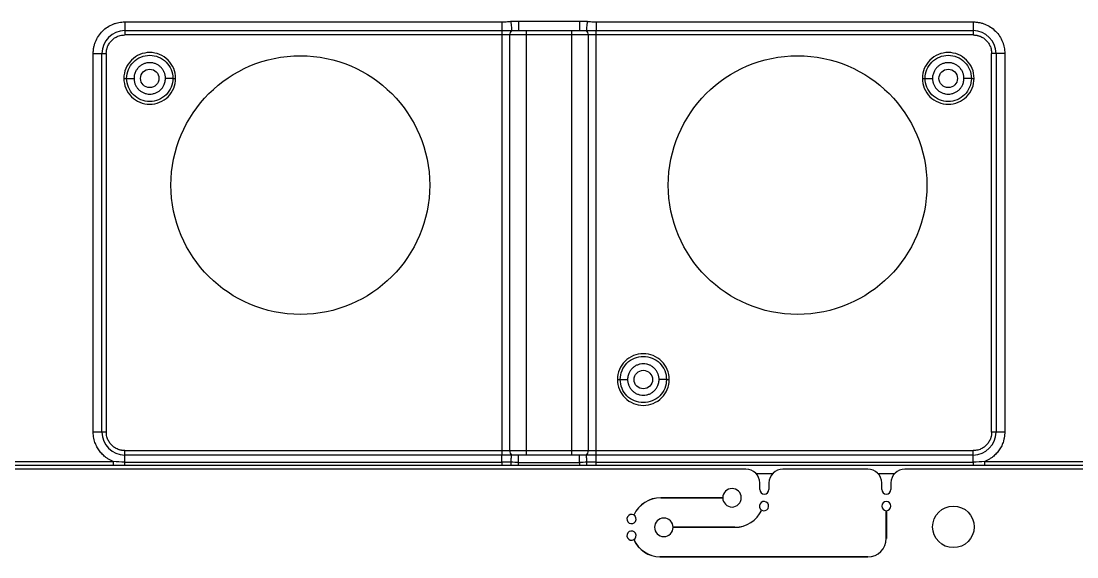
# Model space of a CAD drawing. Header units: millimetres. Extents: x -1 to 1576, y 30 to 633.
# Drawn here: x 1031.4 to 1145.7, y 270.8 to 328.8 of the extents above; entities that cross this region are included whole.
import ezdxf

# ---------------------------------------------------------------- set-up
doc = ezdxf.new("R2010")
doc.units = ezdxf.units.MM

msp = doc.modelspace()

# ---------------------------------------------------------------- linework, layer by layer
at = {"color": 7, "linetype": 'Continuous', "lineweight": 25}
for p, q in [((1042.63, 328.75), (1083.44, 328.75)), ((1042.63, 328.75), (1042.63, 327.33)), ((1085.23, 328.83), (1091.85, 328.83)), ((1093.64, 328.75), (1134.45, 328.75)), ((1134.45, 328.75), (1134.45, 327.33)), ((1042.63, 327.8), (1083.44, 327.8)), ((1134.45, 327.33), (1042.63, 327.33)), ((1083.44, 327.8), (1083.44, 281.86)), ((1084.32, 282.33), (1084.32, 327.33)), ((1085.18, 327.83), (1085.23, 327.84)), ((1085.23, 327.83), (1091.85, 327.83)), ((1086.06, 327.83), (1086.06, 281.83)), ((1091.02, 281.83), (1091.02, 327.83)), ((1092.77, 327.33), (1092.77, 282.33)), ((1093.64, 327.8), (1134.45, 327.8)), ((1093.64, 281.86), (1093.64, 327.8)), ((1039.22, 284.33), (1039.22, 325.33)), ((1039.22, 325.33), (1040.63, 325.33)), ((1040.16, 284.33), (1040.16, 325.33)), ((1040.63, 325.33), (1040.63, 284.33)), ((1137.87, 325.33), (1136.45, 325.33)), ((1136.45, 284.33), (1136.45, 325.33)), ((1136.92, 325.33), (1136.92, 284.33)), ((1137.87, 325.33), (1137.87, 284.33)), ((1040.63, 284.33), (1039.22, 284.33)), ((1137.87, 284.33), (1136.45, 284.33)), ((1042.63, 281.09), (1042.63, 282.33)), ((1042.63, 282.33), (1134.45, 282.33)), ((1134.45, 281.09), (1134.45, 282.33)), ((1028.07, 281.16), (1041.37, 281.16)), ((1083.44, 281.86), (1042.63, 281.86)), ((1085.23, 281.83), (1085.18, 281.83)), ((1091.85, 281.83), (1085.23, 281.83)), ((1091.9, 281.83), (1091.85, 281.83)), ((1134.45, 281.86), (1093.64, 281.86)), ((1135.71, 281.16), (1149.01, 281.16)), ((1109.85, 280.33), (1019.41, 280.33)), ((1041.37, 280.72), (1028.07, 280.72)), ((1042.63, 281.09), (1083.44, 281.09)), ((1083.44, 280.72), (1042.63, 280.72)), ((1085.23, 281.06), (1091.85, 281.06)), ((1091.85, 280.73), (1085.23, 280.73)), ((1093.64, 281.09), (1134.45, 281.09)), ((1134.45, 280.72), (1093.64, 280.72)), ((1123.05, 280.33), (1113.85, 280.33)), ((1217.49, 280.33), (1127.05, 280.33)), ((1149.01, 280.72), (1135.71, 280.72)), ((1112.73, 279.83), (1110.97, 279.83)), ((1111.35, 278.13), (1111.35, 278.83)), ((1112.35, 278.83), (1112.35, 278.13)), ((1125.93, 279.83), (1124.17, 279.83)), ((1124.55, 278.13), (1124.55, 278.83)), ((1125.55, 278.83), (1125.55, 278.13)), ((1100.63, 277.24), (1107.35, 277.24)), ((1107.35, 277.23), (1100.63, 277.23)), ((1125.05, 272.83), (1125.05, 275.83)), ((1125.06, 275.83), (1125.06, 272.83)), ((1101.97, 274.04), (1108.65, 274.04)), ((1108.65, 274.03), (1101.97, 274.03)), ((1100.54, 270.84), (1123.05, 270.84)), ((1123.05, 270.83), (1100.54, 270.83))]:
    msp.add_line(p, q, dxfattribs=at)
for centre, radius in [((1061.63, 311.08), 14), ((1115.45, 311.08), 14), ((1132.31, 274.08), 2.25)]:
    msp.add_circle(centre, radius, dxfattribs=at)
at = {"color": 130}
for centre in [(1045.33, 322.63), (1131.75, 322.63), (1098.75, 290.03)]:
    msp.add_circle(centre, 1, dxfattribs=at)
at = {"color": 7, "linetype": 'Continuous', "lineweight": 25}
for centre, radius, start, end in [((1042.63, 325.33), 2.47, 90, 180), ((1084.87, 327.41), 0.562, 132.435, 187.8232), ((1092.21, 327.41), 0.562, 352.1767, 47.5651), ((1134.45, 325.33), 2.47, 0, 90), ((1042.63, 284.33), 2.47, 180, 270), ((1134.45, 284.33), 2.47, 270, 360), ((1084.87, 282.26), 0.562, 172.1767, 227.5651), ((1092.21, 282.26), 0.562, 312.435, 7.8232), ((1109.85, 278.83), 1.5, 0, 90), ((1113.85, 278.83), 1.5, 90, 180), ((1123.05, 278.83), 1.5, 0, 90), ((1127.05, 278.83), 1.5, 90, 180), ((1108.35, 277.23), 1, 180.2864, 179.714), ((1111.85, 278.13), 0.5, 180, 360), ((1125.05, 278.13), 0.5, 180, 0), ((1100.63, 274.03), 3.2, 90.0002, 155.3911), ((1100.63, 274.03), 3.19, 90.0002, 155.4086), ((1111.81, 276.33), 0.5, 240.4, 239.2487), ((1125.05, 276.33), 0.5, 270.573, 269.427), ((1097.47, 274.93), 0.5, 60.4208, 59.27), ((1108.65, 277.23), 3.2, 270.0002, 335.3842), ((1108.65, 277.23), 3.19, 270.0002, 335.4017), ((1100.97, 274.03), 1, 0.2867, 359.7138), ((1097.47, 273.13), 0.5, 300.7523, 299.6009), ((1100.63, 274.03), 3.21, 204.6144, 268.4153), ((1100.63, 274.03), 3.2, 204.597, 268.4128), ((1123.05, 272.83), 2, 270, 0), ((1123.05, 272.83), 2, 270, 360)]:
    msp.add_arc(centre, radius, start, end, dxfattribs=at)
for points, knots in [([(1039.22, 325.33), (1039.22, 325.39), (1039.22, 325.52), (1039.23, 325.7), (1039.26, 325.88), (1039.29, 326.06), (1039.34, 326.24), (1039.39, 326.42), (1039.51, 326.75), (1039.76, 327.22), (1040.2, 327.76), (1040.74, 328.21), (1041.25, 328.47), (1041.68, 328.62), (1041.99, 328.69), (1042.31, 328.74), (1042.52, 328.74), (1042.63, 328.75)], [0, 0, 0, 0, 0.034552, 0.068858, 0.103016, 0.137128, 0.171294, 0.205615, 0.240191, 0.37006, 0.500029, 0.629897, 0.759866, 0.820152, 0.879909, 0.939678, 1, 1, 1, 1]), ([(1083.44, 328.75), (1083.52, 328.75), (1083.68, 328.75), (1083.91, 328.76), (1084.16, 328.79), (1084.33, 328.8), (1084.41, 328.81)], [0, 0, 0, 0, 0.232371, 0.485289, 0.737412, 1, 1, 1, 1]), ([(1083.44, 328.75), (1083.44, 328.54), (1083.44, 328.34), (1083.44, 328), (1083.44, 327.87), (1083.44, 327.8)], [0, 0, 0, 0, 0.5, 0.5, 1, 1, 1, 1]), ([(1084.41, 328.81), (1084.47, 328.81), (1084.59, 328.82), (1084.78, 328.83), (1085, 328.83), (1085.15, 328.83), (1085.23, 328.83)], [0, 0, 0, 0, 0.207871, 0.443757, 0.707773, 1, 1, 1, 1]), ([(1084.41, 328.81), (1084.43, 328.57), (1084.45, 328.34), (1084.48, 327.99), (1084.49, 327.86), (1084.49, 327.82)], [0, 0, 0, 0, 0.5, 0.5, 1, 1, 1, 1]), ([(1085.23, 328.83), (1085.23, 328.57), (1085.23, 328.31), (1085.23, 327.94), (1085.23, 327.83), (1085.23, 327.83)], [0, 0, 0, 0, 0.5, 0.5, 1, 1, 1, 1]), ([(1091.85, 328.83), (1092, 328.83), (1092.28, 328.83), (1092.55, 328.81), (1092.67, 328.81)], [0, 0, 0, 0, 0.556213, 1, 1, 1, 1]), ([(1091.85, 328.83), (1091.85, 328.7), (1091.85, 328.57), (1091.85, 328.33), (1091.85, 328.22), (1091.85, 328.03), (1091.85, 327.96), (1091.85, 327.86), (1091.85, 327.83), (1091.85, 327.83)], [0, 0, 0, 0, 0.25, 0.25, 0.5, 0.5, 0.75, 0.75, 1, 1, 1, 1]), ([(1092.67, 328.81), (1092.65, 328.57), (1092.63, 328.34), (1092.6, 327.99), (1092.59, 327.86), (1092.59, 327.82)], [0, 0, 0, 0, 0.5, 0.5, 1, 1, 1, 1]), ([(1092.67, 328.81), (1092.75, 328.8), (1092.92, 328.79), (1093.17, 328.76), (1093.41, 328.75), (1093.56, 328.75), (1093.64, 328.75)], [0, 0, 0, 0, 0.2627497, 0.5148513, 0.7674746, 1, 1, 1, 1]), ([(1093.64, 328.75), (1093.64, 328.54), (1093.64, 328.34), (1093.64, 328), (1093.64, 327.87), (1093.64, 327.8)], [0, 0, 0, 0, 0.5, 0.5, 1, 1, 1, 1]), ([(1134.45, 328.75), (1134.51, 328.75), (1134.64, 328.74), (1134.82, 328.73), (1135, 328.7), (1135.18, 328.67), (1135.36, 328.63), (1135.53, 328.57), (1135.87, 328.45), (1136.34, 328.21), (1136.88, 327.76), (1137.33, 327.22), (1137.59, 326.71), (1137.74, 326.29), (1137.81, 325.97), (1137.86, 325.66), (1137.86, 325.44), (1137.87, 325.33)], [0, 0, 0, 0, 0.034552, 0.068858, 0.103016, 0.137128, 0.171294, 0.205615, 0.240191, 0.37006, 0.500029, 0.629897, 0.759866, 0.820152, 0.879909, 0.939678, 1, 1, 1, 1]), ([(1040.63, 325.33), (1040.63, 325.38), (1040.63, 325.46), (1040.65, 325.58), (1040.66, 325.71), (1040.69, 325.83), (1040.73, 325.95), (1040.8, 326.16), (1040.95, 326.44), (1041.21, 326.76), (1041.52, 327.02), (1041.84, 327.18), (1042.13, 327.28), (1042.38, 327.32), (1042.55, 327.33), (1042.63, 327.33)], [0, 0, 0, 0, 0.040276, 0.080243, 0.120058, 0.159883, 0.199877, 0.240199, 0.370043, 0.500057, 0.629901, 0.759916, 0.840121, 0.919721, 1, 1, 1, 1]), ([(1134.45, 327.33), (1134.49, 327.33), (1134.58, 327.33), (1134.7, 327.32), (1134.83, 327.3), (1134.95, 327.27), (1135.07, 327.24), (1135.28, 327.16), (1135.56, 327.02), (1135.87, 326.76), (1136.13, 326.44), (1136.3, 326.12), (1136.39, 325.83), (1136.44, 325.58), (1136.45, 325.42), (1136.45, 325.33)], [0, 0, 0, 0, 0.040276, 0.080243, 0.120058, 0.159883, 0.199877, 0.240199, 0.370043, 0.500057, 0.629901, 0.759916, 0.840121, 0.919721, 1, 1, 1, 1]), ([(1048.13, 322.63), (1048.13, 323), (1048.06, 323.37), (1047.78, 324.04), (1047.57, 324.35), (1047.05, 324.87), (1046.74, 325.08), (1046.06, 325.36), (1045.7, 325.43), (1044.96, 325.43), (1044.6, 325.36), (1043.92, 325.08), (1043.61, 324.87), (1043.09, 324.35), (1042.88, 324.04), (1042.6, 323.37), (1042.53, 323), (1042.53, 322.63)], [0, 0, 0, 0, 0.125, 0.125, 0.25, 0.25, 0.375, 0.375, 0.5, 0.5, 0.625, 0.625, 0.75, 0.75, 0.875, 0.875, 1, 1, 1, 1]), ([(1042.83, 322.63), (1042.83, 322.96), (1042.9, 323.29), (1043.15, 323.89), (1043.33, 324.17), (1043.79, 324.63), (1044.07, 324.82), (1044.68, 325.07), (1045, 325.13), (1045.66, 325.13), (1045.99, 325.07), (1046.59, 324.82), (1046.87, 324.63), (1047.33, 324.17), (1047.52, 323.89), (1047.77, 323.29), (1047.83, 322.96), (1047.83, 322.63)], [0, 0, 0, 0, 0.125, 0.125, 0.25, 0.25, 0.375, 0.375, 0.5, 0.5, 0.625, 0.625, 0.75, 0.75, 0.875, 0.875, 1, 1, 1, 1]), ([(1134.55, 322.63), (1134.55, 323), (1134.48, 323.37), (1134.2, 324.04), (1133.99, 324.35), (1133.47, 324.87), (1133.16, 325.08), (1132.48, 325.36), (1132.12, 325.43), (1131.38, 325.43), (1131.02, 325.36), (1130.34, 325.08), (1130.03, 324.87), (1129.51, 324.35), (1129.3, 324.04), (1129.02, 323.37), (1128.95, 323), (1128.95, 322.63)], [0, 0, 0, 0, 0.125, 0.125, 0.25, 0.25, 0.375, 0.375, 0.5, 0.5, 0.625, 0.625, 0.75, 0.75, 0.875, 0.875, 1, 1, 1, 1]), ([(1129.25, 322.63), (1129.25, 322.96), (1129.32, 323.29), (1129.57, 323.89), (1129.75, 324.17), (1130.21, 324.63), (1130.49, 324.82), (1131.1, 325.07), (1131.42, 325.13), (1132.08, 325.13), (1132.41, 325.07), (1133.01, 324.82), (1133.29, 324.63), (1133.75, 324.17), (1133.94, 323.89), (1134.19, 323.29), (1134.25, 322.96), (1134.25, 322.63)], [0, 0, 0, 0, 0.125, 0.125, 0.25, 0.25, 0.375, 0.375, 0.5, 0.5, 0.625, 0.625, 0.75, 0.75, 0.875, 0.875, 1, 1, 1, 1]), ([(1047.03, 322.63), (1047.03, 322.68), (1047.03, 322.77), (1047.01, 322.9), (1046.99, 323.03), (1046.95, 323.16), (1046.88, 323.35), (1046.75, 323.58), (1046.54, 323.84), (1046.28, 324.06), (1045.99, 324.21), (1045.67, 324.31), (1045.33, 324.34), (1045, 324.31), (1044.68, 324.21), (1044.38, 324.06), (1044.12, 323.84), (1043.91, 323.58), (1043.77, 323.32), (1043.68, 323.07), (1043.64, 322.86), (1043.63, 322.71), (1043.63, 322.63)], [0, 0, 0, 0, 0.025179, 0.05013, 0.075011, 0.099978, 0.125186, 0.187587, 0.250092, 0.312501, 0.375011, 0.437474, 0.50004, 0.562505, 0.625066, 0.687464, 0.749971, 0.812374, 0.874873, 0.916678, 0.958145, 1, 1, 1, 1]), ([(1133.45, 322.63), (1133.45, 322.68), (1133.45, 322.77), (1133.43, 322.9), (1133.41, 323.03), (1133.37, 323.16), (1133.3, 323.35), (1133.17, 323.58), (1132.96, 323.84), (1132.7, 324.06), (1132.41, 324.21), (1132.09, 324.31), (1131.75, 324.34), (1131.42, 324.31), (1131.1, 324.21), (1130.8, 324.06), (1130.54, 323.84), (1130.33, 323.58), (1130.19, 323.32), (1130.1, 323.07), (1130.06, 322.86), (1130.05, 322.71), (1130.05, 322.63)], [0, 0, 0, 0, 0.025179, 0.05013, 0.075011, 0.099978, 0.125186, 0.187587, 0.250092, 0.312501, 0.375011, 0.437474, 0.50004, 0.562505, 0.625066, 0.687464, 0.749971, 0.812374, 0.874873, 0.916678, 0.958145, 1, 1, 1, 1]), ([(1042.53, 322.63), (1042.61, 322.63), (1042.69, 322.63), (1042.8, 322.63), (1042.83, 322.63), (1042.83, 322.63)], [0, 0, 0, 0, 0.5, 0.5, 1, 1, 1, 1]), ([(1042.53, 322.63), (1042.53, 322.27), (1042.6, 321.9), (1042.88, 321.22), (1043.09, 320.91), (1043.61, 320.39), (1043.92, 320.19), (1044.6, 319.91), (1044.96, 319.83), (1045.7, 319.83), (1046.06, 319.91), (1046.74, 320.19), (1047.05, 320.39), (1047.57, 320.91), (1047.78, 321.22), (1048.06, 321.9), (1048.13, 322.27), (1048.13, 322.63)], [0, 0, 0, 0, 0.125, 0.125, 0.25, 0.25, 0.375, 0.375, 0.5, 0.5, 0.625, 0.625, 0.75, 0.75, 0.875, 0.875, 1, 1, 1, 1]), ([(1047.83, 322.63), (1047.83, 322.31), (1047.77, 321.98), (1047.52, 321.37), (1047.33, 321.1), (1046.87, 320.63), (1046.59, 320.45), (1045.99, 320.2), (1045.66, 320.13), (1045, 320.13), (1044.68, 320.2), (1044.07, 320.45), (1043.79, 320.63), (1043.33, 321.1), (1043.15, 321.37), (1042.9, 321.98), (1042.83, 322.31), (1042.83, 322.63)], [0, 0, 0, 0, 0.125, 0.125, 0.25, 0.25, 0.375, 0.375, 0.5, 0.5, 0.625, 0.625, 0.75, 0.75, 0.875, 0.875, 1, 1, 1, 1]), ([(1042.83, 322.63), (1042.83, 322.63), (1042.92, 322.63), (1043.21, 322.63), (1043.42, 322.63), (1043.63, 322.63)], [0, 0, 0, 0, 0.5, 0.5, 1, 1, 1, 1]), ([(1043.63, 322.63), (1043.63, 322.59), (1043.63, 322.5), (1043.65, 322.37), (1043.68, 322.24), (1043.71, 322.11), (1043.78, 321.92), (1043.91, 321.68), (1044.12, 321.42), (1044.38, 321.21), (1044.68, 321.05), (1045, 320.95), (1045.33, 320.92), (1045.66, 320.95), (1045.99, 321.05), (1046.28, 321.21), (1046.54, 321.42), (1046.75, 321.68), (1046.89, 321.95), (1046.98, 322.19), (1047.02, 322.41), (1047.03, 322.56), (1047.03, 322.63)], [0, 0, 0, 0, 0.025108, 0.050018, 0.074887, 0.09987, 0.125122, 0.187514, 0.250079, 0.312484, 0.374988, 0.437452, 0.500017, 0.562482, 0.625047, 0.687453, 0.749962, 0.812367, 0.874868, 0.916676, 0.958145, 1, 1, 1, 1]), ([(1047.83, 322.63), (1047.83, 322.63), (1047.74, 322.63), (1047.45, 322.63), (1047.24, 322.63), (1047.03, 322.63)], [0, 0, 0, 0, 0.5, 0.5, 1, 1, 1, 1]), ([(1047.83, 322.63), (1047.83, 322.63), (1047.86, 322.63), (1047.97, 322.63), (1048.05, 322.63), (1048.13, 322.63)], [0, 0, 0, 0, 0.5, 0.5, 1, 1, 1, 1]), ([(1128.95, 322.63), (1128.95, 322.27), (1129.02, 321.9), (1129.3, 321.22), (1129.51, 320.91), (1130.03, 320.39), (1130.34, 320.19), (1131.02, 319.91), (1131.38, 319.83), (1132.12, 319.83), (1132.48, 319.91), (1133.16, 320.19), (1133.47, 320.39), (1133.99, 320.91), (1134.2, 321.22), (1134.48, 321.9), (1134.55, 322.27), (1134.55, 322.63)], [0, 0, 0, 0, 0.125, 0.125, 0.25, 0.25, 0.375, 0.375, 0.5, 0.5, 0.625, 0.625, 0.75, 0.75, 0.875, 0.875, 1, 1, 1, 1]), ([(1128.95, 322.63), (1129.03, 322.63), (1129.11, 322.63), (1129.22, 322.63), (1129.25, 322.63), (1129.25, 322.63)], [0, 0, 0, 0, 0.5, 0.5, 1, 1, 1, 1]), ([(1134.25, 322.63), (1134.25, 322.31), (1134.19, 321.98), (1133.94, 321.37), (1133.75, 321.1), (1133.29, 320.63), (1133.01, 320.45), (1132.41, 320.2), (1132.08, 320.13), (1131.42, 320.13), (1131.1, 320.2), (1130.49, 320.45), (1130.21, 320.63), (1129.75, 321.1), (1129.57, 321.37), (1129.32, 321.98), (1129.25, 322.31), (1129.25, 322.63)], [0, 0, 0, 0, 0.125, 0.125, 0.25, 0.25, 0.375, 0.375, 0.5, 0.5, 0.625, 0.625, 0.75, 0.75, 0.875, 0.875, 1, 1, 1, 1]), ([(1129.25, 322.63), (1129.25, 322.63), (1129.34, 322.63), (1129.63, 322.63), (1129.84, 322.63), (1130.05, 322.63)], [0, 0, 0, 0, 0.5, 0.5, 1, 1, 1, 1]), ([(1130.05, 322.63), (1130.05, 322.59), (1130.05, 322.5), (1130.07, 322.37), (1130.1, 322.24), (1130.13, 322.11), (1130.2, 321.92), (1130.33, 321.68), (1130.54, 321.42), (1130.8, 321.21), (1131.1, 321.05), (1131.42, 320.95), (1131.75, 320.92), (1132.08, 320.95), (1132.41, 321.05), (1132.7, 321.21), (1132.96, 321.42), (1133.17, 321.68), (1133.31, 321.95), (1133.4, 322.19), (1133.44, 322.41), (1133.45, 322.56), (1133.45, 322.63)], [0, 0, 0, 0, 0.0251077, 0.0500181, 0.0748867, 0.0998699, 0.1251219, 0.1875141, 0.2500785, 0.3124838, 0.3749879, 0.4374519, 0.5000171, 0.5624816, 0.6250466, 0.687453, 0.7499617, 0.8123666, 0.874868, 0.9166765, 0.9581445, 1, 1, 1, 1]), ([(1134.25, 322.63), (1134.25, 322.63), (1134.16, 322.63), (1133.87, 322.63), (1133.66, 322.63), (1133.45, 322.63)], [0, 0, 0, 0, 0.5, 0.5, 1, 1, 1, 1]), ([(1134.25, 322.63), (1134.25, 322.63), (1134.28, 322.63), (1134.39, 322.63), (1134.47, 322.63), (1134.55, 322.63)], [0, 0, 0, 0, 0.5, 0.5, 1, 1, 1, 1]), ([(1101.55, 290.03), (1101.55, 290.4), (1101.48, 290.77), (1101.2, 291.44), (1100.99, 291.75), (1100.47, 292.27), (1100.16, 292.48), (1099.48, 292.76), (1099.12, 292.83), (1098.38, 292.83), (1098.02, 292.76), (1097.34, 292.48), (1097.03, 292.27), (1096.51, 291.75), (1096.3, 291.44), (1096.02, 290.77), (1095.95, 290.4), (1095.95, 290.03)], [0, 0, 0, 0, 0.125, 0.125, 0.25, 0.25, 0.375, 0.375, 0.5, 0.5, 0.625, 0.625, 0.75, 0.75, 0.875, 0.875, 1, 1, 1, 1]), ([(1096.25, 290.03), (1096.25, 290.36), (1096.32, 290.69), (1096.57, 291.29), (1096.75, 291.57), (1097.21, 292.03), (1097.49, 292.22), (1098.1, 292.47), (1098.42, 292.53), (1099.08, 292.53), (1099.41, 292.47), (1100.01, 292.22), (1100.29, 292.03), (1100.75, 291.57), (1100.94, 291.29), (1101.19, 290.69), (1101.25, 290.36), (1101.25, 290.03)], [0, 0, 0, 0, 0.125, 0.125, 0.25, 0.25, 0.375, 0.375, 0.5, 0.5, 0.625, 0.625, 0.75, 0.75, 0.875, 0.875, 1, 1, 1, 1]), ([(1100.45, 290.03), (1100.45, 290.08), (1100.45, 290.17), (1100.43, 290.3), (1100.41, 290.43), (1100.37, 290.56), (1100.3, 290.75), (1100.17, 290.98), (1099.96, 291.24), (1099.7, 291.46), (1099.41, 291.61), (1099.09, 291.71), (1098.75, 291.74), (1098.42, 291.71), (1098.1, 291.61), (1097.8, 291.46), (1097.54, 291.24), (1097.33, 290.98), (1097.19, 290.72), (1097.1, 290.47), (1097.06, 290.26), (1097.05, 290.11), (1097.05, 290.03)], [0, 0, 0, 0, 0.0251787, 0.0501305, 0.0750111, 0.0999776, 0.1251857, 0.1875872, 0.2500924, 0.3125007, 0.3750105, 0.4374744, 0.5000396, 0.5625052, 0.6250657, 0.6874643, 0.7499709, 0.8123744, 0.8748727, 0.9166785, 0.958145, 1, 1, 1, 1]), ([(1095.95, 290.03), (1096.03, 290.03), (1096.11, 290.03), (1096.22, 290.03), (1096.25, 290.03), (1096.25, 290.03)], [0, 0, 0, 0, 0.5, 0.5, 1, 1, 1, 1]), ([(1095.95, 290.03), (1095.95, 289.67), (1096.02, 289.3), (1096.3, 288.62), (1096.51, 288.31), (1097.03, 287.79), (1097.34, 287.59), (1098.02, 287.31), (1098.38, 287.23), (1099.12, 287.23), (1099.48, 287.31), (1100.16, 287.59), (1100.47, 287.79), (1100.99, 288.31), (1101.2, 288.62), (1101.48, 289.3), (1101.55, 289.67), (1101.55, 290.03)], [0, 0, 0, 0, 0.125, 0.125, 0.25, 0.25, 0.375, 0.375, 0.5, 0.5, 0.625, 0.625, 0.75, 0.75, 0.875, 0.875, 1, 1, 1, 1]), ([(1101.25, 290.03), (1101.25, 289.71), (1101.19, 289.38), (1100.94, 288.77), (1100.75, 288.5), (1100.29, 288.03), (1100.01, 287.85), (1099.41, 287.6), (1099.08, 287.53), (1098.42, 287.53), (1098.1, 287.6), (1097.49, 287.85), (1097.21, 288.03), (1096.75, 288.5), (1096.57, 288.77), (1096.32, 289.38), (1096.25, 289.71), (1096.25, 290.03)], [0, 0, 0, 0, 0.125, 0.125, 0.25, 0.25, 0.375, 0.375, 0.5, 0.5, 0.625, 0.625, 0.75, 0.75, 0.875, 0.875, 1, 1, 1, 1]), ([(1096.25, 290.03), (1096.25, 290.03), (1096.34, 290.03), (1096.63, 290.03), (1096.84, 290.03), (1097.05, 290.03)], [0, 0, 0, 0, 0.5, 0.5, 1, 1, 1, 1]), ([(1097.05, 290.03), (1097.05, 289.99), (1097.05, 289.9), (1097.07, 289.77), (1097.1, 289.64), (1097.13, 289.51), (1097.2, 289.32), (1097.33, 289.08), (1097.54, 288.82), (1097.8, 288.61), (1098.1, 288.45), (1098.42, 288.35), (1098.75, 288.32), (1099.08, 288.35), (1099.41, 288.45), (1099.7, 288.61), (1099.96, 288.82), (1100.17, 289.08), (1100.31, 289.35), (1100.4, 289.59), (1100.44, 289.81), (1100.45, 289.96), (1100.45, 290.03)], [0, 0, 0, 0, 0.025108, 0.050018, 0.074887, 0.09987, 0.125122, 0.187514, 0.250079, 0.312484, 0.374988, 0.437452, 0.500017, 0.562482, 0.625047, 0.687453, 0.749962, 0.812367, 0.874868, 0.916676, 0.958145, 1, 1, 1, 1]), ([(1101.25, 290.03), (1101.25, 290.03), (1101.16, 290.03), (1100.87, 290.03), (1100.66, 290.03), (1100.45, 290.03)], [0, 0, 0, 0, 0.5, 0.5, 1, 1, 1, 1]), ([(1101.25, 290.03), (1101.25, 290.03), (1101.16, 290.03), (1100.87, 290.03), (1100.66, 290.03), (1100.45, 290.03)], [0, 0, 0, 0, 0.5, 0.5, 1, 1, 1, 1]), ([(1101.25, 290.03), (1101.25, 290.03), (1101.28, 290.03), (1101.39, 290.03), (1101.47, 290.03), (1101.55, 290.03)], [0, 0, 0, 0, 0.5, 0.5, 1, 1, 1, 1]), ([(1041.37, 281.16), (1041.32, 281.18), (1041.22, 281.22), (1041.07, 281.3), (1040.92, 281.37), (1040.78, 281.46), (1040.64, 281.55), (1040.42, 281.73), (1040.12, 282), (1039.8, 282.41), (1039.54, 282.86), (1039.37, 283.29), (1039.28, 283.67), (1039.23, 284), (1039.22, 284.22), (1039.22, 284.33)], [0, 0, 0, 0, 0.040883, 0.08158, 0.122187, 0.162802, 0.203521, 0.244441, 0.372171, 0.500035, 0.627766, 0.75563, 0.837187, 0.918385, 1, 1, 1, 1]), ([(1042.63, 282.33), (1042.59, 282.33), (1042.5, 282.34), (1042.38, 282.35), (1042.26, 282.37), (1042.13, 282.39), (1042.01, 282.43), (1041.81, 282.5), (1041.52, 282.65), (1041.21, 282.91), (1040.95, 283.23), (1040.78, 283.55), (1040.69, 283.83), (1040.64, 284.08), (1040.63, 284.25), (1040.63, 284.33)], [0, 0, 0, 0, 0.040276, 0.080243, 0.120058, 0.159883, 0.199877, 0.240199, 0.370043, 0.500057, 0.629901, 0.759916, 0.840121, 0.919721, 1, 1, 1, 1]), ([(1136.45, 284.33), (1136.45, 284.29), (1136.45, 284.21), (1136.44, 284.08), (1136.42, 283.96), (1136.39, 283.84), (1136.35, 283.72), (1136.28, 283.51), (1136.14, 283.23), (1135.87, 282.91), (1135.56, 282.65), (1135.24, 282.48), (1134.95, 282.39), (1134.7, 282.34), (1134.54, 282.34), (1134.45, 282.33)], [0, 0, 0, 0, 0.040276, 0.080243, 0.120058, 0.159883, 0.199877, 0.240199, 0.370043, 0.500057, 0.629901, 0.759916, 0.840121, 0.919721, 1, 1, 1, 1]), ([(1137.87, 284.33), (1137.86, 284.28), (1137.86, 284.17), (1137.85, 284), (1137.83, 283.84), (1137.8, 283.67), (1137.77, 283.51), (1137.69, 283.24), (1137.55, 282.86), (1137.29, 282.41), (1136.96, 282), (1136.62, 281.69), (1136.3, 281.46), (1136.02, 281.29), (1135.81, 281.2), (1135.71, 281.16)], [0, 0, 0, 0, 0.040883, 0.08158, 0.122187, 0.162802, 0.203521, 0.244441, 0.372171, 0.500035, 0.627766, 0.75563, 0.837187, 0.918385, 1, 1, 1, 1]), ([(1041.37, 281.16), (1041.37, 281.07), (1041.37, 280.98), (1041.37, 280.82), (1041.37, 280.76), (1041.37, 280.72)], [0, 0, 0, 0, 0.5, 0.5, 1, 1, 1, 1]), ([(1083.44, 281.09), (1083.44, 281.26), (1083.44, 281.43), (1083.44, 281.7), (1083.44, 281.8), (1083.44, 281.86)], [0, 0, 0, 0, 0.5, 0.5, 1, 1, 1, 1]), ([(1084.43, 281.07), (1084.45, 281.26), (1084.46, 281.44), (1084.48, 281.72), (1084.49, 281.81), (1084.49, 281.84)], [0, 0, 0, 0, 0.5, 0.5, 1, 1, 1, 1]), ([(1085.23, 281.06), (1085.23, 281.28), (1085.23, 281.48), (1085.23, 281.76), (1085.23, 281.83), (1085.23, 281.83)], [0, 0, 0, 0, 0.5, 0.5, 1, 1, 1, 1]), ([(1091.85, 281.06), (1091.85, 281.28), (1091.85, 281.48), (1091.85, 281.76), (1091.85, 281.83), (1091.85, 281.83)], [0, 0, 0, 0, 0.5, 0.5, 1, 1, 1, 1]), ([(1092.65, 281.07), (1092.64, 281.26), (1092.62, 281.44), (1092.6, 281.72), (1092.59, 281.81), (1092.59, 281.84)], [0, 0, 0, 0, 0.5, 0.5, 1, 1, 1, 1]), ([(1093.64, 281.09), (1093.64, 281.26), (1093.64, 281.43), (1093.64, 281.7), (1093.64, 281.8), (1093.64, 281.86)], [0, 0, 0, 0, 0.5, 0.5, 1, 1, 1, 1]), ([(1135.71, 280.72), (1135.71, 280.76), (1135.71, 280.82), (1135.71, 280.98), (1135.71, 281.07), (1135.71, 281.16)], [0, 0, 0, 0, 0.5, 0.5, 1, 1, 1, 1]), ([(1042.63, 280.72), (1042.54, 280.72), (1042.33, 280.72), (1042, 280.72), (1041.67, 280.72), (1041.46, 280.72), (1041.37, 280.72)], [0, 0, 0, 0, 0.221378, 0.492164, 0.7995, 1, 1, 1, 1]), ([(1084.44, 280.73), (1084.25, 280.73), (1083.91, 280.73), (1083.58, 280.73), (1083.44, 280.72)], [0, 0, 0, 0, 0.580575, 1, 1, 1, 1]), ([(1085.23, 280.73), (1085.08, 280.73), (1084.82, 280.73), (1084.56, 280.73), (1084.44, 280.73)], [0, 0, 0, 0, 0.548125, 1, 1, 1, 1]), ([(1092.64, 280.73), (1092.52, 280.73), (1092.26, 280.73), (1092, 280.73), (1091.85, 280.73)], [0, 0, 0, 0, 0.452244, 1, 1, 1, 1]), ([(1093.64, 280.72), (1093.5, 280.73), (1093.17, 280.73), (1092.84, 280.73), (1092.64, 280.73)], [0, 0, 0, 0, 0.420474, 1, 1, 1, 1]), ([(1135.71, 280.72), (1135.63, 280.72), (1135.41, 280.72), (1135.09, 280.72), (1134.75, 280.72), (1134.54, 280.72), (1134.45, 280.72)], [0, 0, 0, 0, 0.200515, 0.50786, 0.778848, 1, 1, 1, 1])]:
    msp.add_open_spline(points, degree=3, knots=knots, dxfattribs=at)
for points in [[(1083.44, 327.8), (1083.81, 327.8), (1084.17, 327.81), (1084.49, 327.82)], [(1084.49, 327.82), (1084.73, 327.83), (1084.97, 327.83), (1085.23, 327.83)], [(1091.85, 327.83), (1092.11, 327.83), (1092.35, 327.83), (1092.59, 327.82)], [(1092.59, 327.82), (1092.91, 327.81), (1093.28, 327.8), (1093.64, 327.8)], [(1042.63, 281.09), (1042.21, 281.09), (1041.79, 281.11), (1041.37, 281.16)], [(1084.49, 281.84), (1084.17, 281.85), (1083.81, 281.86), (1083.44, 281.86)], [(1085.23, 281.83), (1084.97, 281.83), (1084.73, 281.83), (1084.49, 281.84)], [(1092.59, 281.84), (1092.35, 281.83), (1092.11, 281.83), (1091.85, 281.83)], [(1093.64, 281.86), (1093.28, 281.86), (1092.91, 281.85), (1092.59, 281.84)], [(1135.71, 281.16), (1135.29, 281.11), (1134.87, 281.09), (1134.45, 281.09)], [(1042.63, 280.72), (1042.63, 280.8), (1042.63, 280.93), (1042.63, 281.09)], [(1083.44, 281.09), (1083.44, 280.93), (1083.44, 280.8), (1083.44, 280.72)], [(1084.43, 281.07), (1084.09, 281.08), (1083.77, 281.09), (1083.44, 281.09)], [(1084.44, 280.73), (1084.44, 280.8), (1084.43, 280.93), (1084.43, 281.07)], [(1085.23, 281.06), (1084.97, 281.06), (1084.7, 281.07), (1084.43, 281.07)], [(1085.23, 280.73), (1085.23, 280.8), (1085.23, 280.92), (1085.23, 281.06)], [(1092.65, 281.07), (1092.38, 281.07), (1092.12, 281.06), (1091.85, 281.06)], [(1091.85, 281.06), (1091.85, 280.92), (1091.85, 280.8), (1091.85, 280.73)], [(1092.64, 280.73), (1092.65, 280.8), (1092.65, 280.93), (1092.65, 281.07)], [(1093.64, 281.09), (1093.32, 281.09), (1092.99, 281.08), (1092.65, 281.07)], [(1093.64, 280.72), (1093.64, 280.8), (1093.64, 280.93), (1093.64, 281.09)], [(1134.45, 281.09), (1134.45, 280.93), (1134.45, 280.8), (1134.45, 280.72)]]:
    msp.add_open_spline(points, degree=3, dxfattribs=at)

doc.saveas('drawing.dxf')
